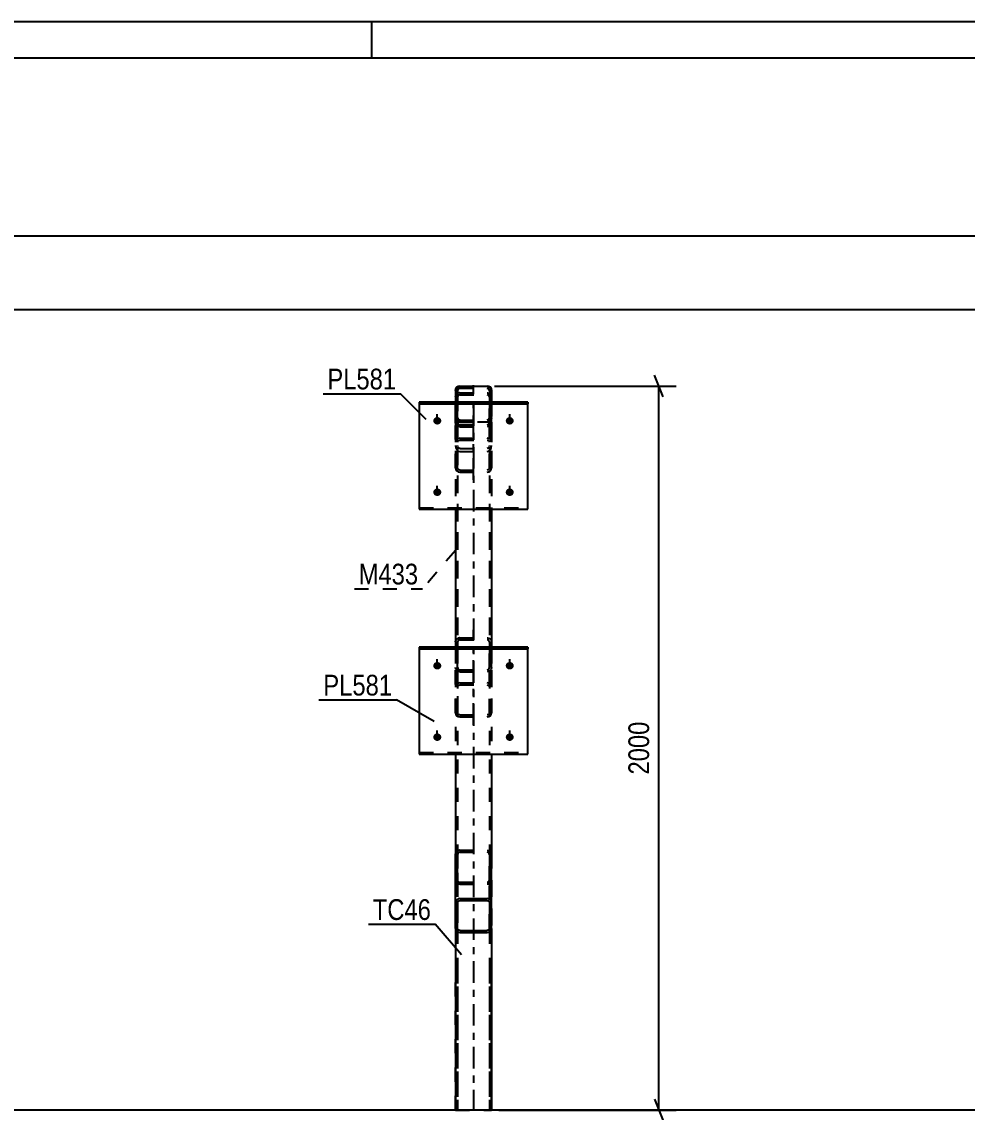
# Model space of a CAD drawing. Header units: millimetres. Extents: x -109 to 1080, y -501 to 340.
# Drawn here: x 401.5 to 532, y 188.9 to 339.5 of the extents above; entities that cross this region are included whole.
import ezdxf

# ---------------------------------------------------------------- set-up
doc = ezdxf.new("R2010")
doc.units = ezdxf.units.MM
doc.linetypes.add('DXK_LINE_DOT2', pattern=[3.9198, 1.9599, -1.9599])
doc.linetypes.add('DXK_LINE_DOT3', pattern=[5.9187, 2.979, -0.9799, 0.9799, -0.9799])
doc.styles.add('Arial Narrow', font='ARIALN.TTF', dxfattribs={"height": 0.2})

# ---------------------------------------------------------------- blocks, each defined once
blk = doc.blocks.new('Unknown-389666448-1162')
at = {"color": 5, "linetype": 'Continuous'}
for p, q in [((1079.83, 339.51), (-109.17, 339.51)), ((449.83, 334.51), (449.83, 339.51)), ((1074.83, 334.51), (-104.17, 334.51))]:
    blk.add_line(p, q, dxfattribs=at)
blk = doc.blocks.new('Part-389666448-2629 - 2583')
at = {"color": 2, "linetype": 'Continuous'}
for p, q in [((461.36, 189.19), (174.69, 189.19)), ((623, 189.19), (466.36, 189.19))]:
    blk.add_line(p, q, dxfattribs=at)
at = {"color": 7, "linetype": 'DXK_LINE_DOT2'}
blk.add_line((466.36, 189.19), (461.36, 189.19), dxfattribs=at)
blk = doc.blocks.new('Part-389666448-2658 - 2583')
at = {"color": 2, "linetype": 'Continuous'}
for p, q in [((461.73, 289.15), (461.96, 289.19)), ((461.96, 289.19), (465.76, 289.19)), ((465.76, 289.19), (465.99, 289.15)), ((461.36, 288.59), (461.41, 288.82)), ((461.36, 288.59), (461.36, 287.7)), ((461.41, 288.82), (461.54, 289.02)), ((461.54, 289.02), (461.73, 289.15)), ((465.99, 289.15), (466.19, 289.02)), ((466.19, 289.02), (466.32, 288.82)), ((466.32, 288.82), (466.36, 288.59)), ((466.36, 288.59), (466.36, 287.7)), ((461.36, 272.18), (461.36, 253.87)), ((466.36, 272.18), (466.36, 253.87)), ((461.36, 238.35), (461.36, 224.5)), ((466.36, 238.35), (466.36, 224.5)), ((461.36, 214.28), (461.36, 189.19)), ((466.36, 214.28), (466.36, 189.19)), ((466.32, 189.19), (461.36, 189.19)), ((466.36, 189.19), (466.32, 189.19))]:
    blk.add_line(p, q, dxfattribs=at)
at = {"color": 7, "linetype": 'DXK_LINE_DOT2'}
for p, q in [((461.36, 287.7), (461.36, 272.18)), ((461.68, 288.71), (461.66, 288.59)), ((461.66, 288.59), (461.66, 189.19)), ((461.75, 288.81), (461.68, 288.71)), ((461.85, 288.87), (461.75, 288.81)), ((461.96, 288.89), (461.85, 288.87)), ((461.96, 288.89), (465.76, 288.89)), ((465.88, 288.87), (465.76, 288.89)), ((465.97, 288.81), (465.88, 288.87)), ((466.04, 288.71), (465.97, 288.81)), ((466.06, 288.59), (466.04, 288.71)), ((466.06, 288.59), (466.06, 189.19)), ((466.36, 287.7), (466.36, 272.18)), ((461.41, 284.56), (461.36, 284.79)), ((461.66, 284.79), (461.68, 284.68)), ((461.68, 284.68), (461.75, 284.58)), ((465.97, 284.58), (466.04, 284.68)), ((466.04, 284.68), (466.06, 284.79)), ((466.36, 284.79), (466.32, 284.56)), ((461.54, 284.37), (461.41, 284.56)), ((461.73, 284.24), (461.54, 284.37)), ((461.96, 284.19), (461.73, 284.24)), ((461.75, 284.58), (461.85, 284.52)), ((461.85, 284.52), (461.96, 284.49)), ((461.96, 284.49), (465.76, 284.49)), ((461.96, 284.19), (465.76, 284.19)), ((465.76, 284.49), (465.88, 284.52)), ((465.99, 284.24), (465.76, 284.19)), ((465.88, 284.52), (465.97, 284.58)), ((466.19, 284.37), (465.99, 284.24)), ((466.32, 284.56), (466.19, 284.37)), ((461.36, 253.87), (461.36, 238.35)), ((466.36, 253.87), (466.36, 238.35)), ((461.36, 224.5), (461.36, 214.28)), ((466.36, 224.5), (466.36, 214.28))]:
    blk.add_line(p, q, dxfattribs=at)
at = {"color": 7, "linetype": 'DXK_LINE_DOT3'}
blk.add_line((463.86, 286.69), (463.86, 189.19), dxfattribs=at)
blk = doc.blocks.new('Part-389666448-23622 - 2583')
at = {"color": 7, "linetype": 'DXK_LINE_DOT3'}
blk.add_line((463.86, 242.42), (463.86, 255.5), dxfattribs=at)
at = {"color": 2, "linetype": 'Continuous'}
for p, q in [((461.36, 253.87), (461.41, 254.09)), ((461.36, 253.87), (461.36, 253.12)), ((461.41, 254.09), (461.54, 254.27)), ((461.54, 254.27), (461.73, 254.39)), ((461.95, 254.43), (461.73, 254.39)), ((465.78, 254.43), (465.99, 254.39)), ((465.99, 254.39), (466.19, 254.27)), ((466.19, 254.27), (466.32, 254.09)), ((466.32, 254.09), (466.36, 253.87)), ((466.36, 253.87), (466.36, 253.12))]:
    blk.add_line(p, q, dxfattribs=at)
at = {"color": 7, "linetype": 'DXK_LINE_DOT2'}
for p, q in [((461.36, 253.12), (461.36, 250.3)), ((461.36, 253.12), (461.36, 247.62)), ((461.68, 253.98), (461.66, 253.87)), ((461.66, 253.87), (461.66, 247.62)), ((461.66, 250.3), (461.66, 253.12)), ((461.75, 254.07), (461.68, 253.98)), ((461.85, 254.13), (461.75, 254.07)), ((461.96, 254.15), (461.85, 254.13)), ((461.96, 254.43), (461.95, 254.43)), ((461.96, 254.43), (465.76, 254.43)), ((461.96, 254.15), (465.76, 254.15)), ((465.76, 254.43), (465.78, 254.43)), ((465.88, 254.13), (465.76, 254.15)), ((465.97, 254.07), (465.88, 254.13)), ((466.04, 253.98), (465.97, 254.07)), ((466.06, 253.87), (466.04, 253.98)), ((466.06, 253.87), (466.06, 247.62)), ((466.06, 250.3), (466.06, 253.12)), ((466.36, 250.3), (466.36, 253.87)), ((466.36, 253.12), (466.36, 247.62)), ((461.36, 244.05), (461.36, 250.3)), ((461.41, 250.08), (461.36, 250.3)), ((461.54, 249.9), (461.41, 250.08)), ((461.66, 250.3), (461.66, 244.05)), ((461.66, 250.3), (461.68, 250.19)), ((461.68, 250.19), (461.75, 250.1)), ((461.75, 250.1), (461.85, 250.04)), ((461.85, 250.04), (461.96, 250.02)), ((465.76, 250.02), (465.88, 250.04)), ((465.88, 250.04), (465.97, 250.1)), ((465.97, 250.1), (466.04, 250.19)), ((466.04, 250.19), (466.06, 250.3)), ((466.06, 244.05), (466.06, 250.3)), ((466.32, 250.08), (466.19, 249.9)), ((466.36, 250.3), (466.32, 250.08)), ((466.36, 244.05), (466.36, 250.3)), ((461.73, 249.78), (461.54, 249.9)), ((461.96, 249.73), (461.73, 249.78)), ((461.96, 250.02), (465.76, 250.02)), ((461.96, 249.73), (465.76, 249.73)), ((465.99, 249.78), (465.76, 249.73)), ((466.19, 249.9), (465.99, 249.78)), ((461.41, 247.84), (461.36, 247.62)), ((461.36, 244.05), (461.36, 247.62)), ((461.54, 248.02), (461.41, 247.84)), ((461.73, 248.14), (461.54, 248.02)), ((461.66, 247.62), (461.68, 247.73)), ((461.66, 244.05), (461.66, 247.62)), ((461.68, 247.73), (461.75, 247.82)), ((461.96, 248.19), (461.73, 248.14)), ((461.75, 247.82), (461.85, 247.88)), ((461.85, 247.88), (461.96, 247.91)), ((461.96, 248.19), (465.76, 248.19)), ((461.96, 247.91), (465.76, 247.91)), ((465.99, 248.14), (465.76, 248.19)), ((465.76, 247.91), (465.88, 247.88)), ((465.88, 247.88), (465.97, 247.82)), ((465.97, 247.82), (466.04, 247.73)), ((466.19, 248.02), (465.99, 248.14)), ((466.04, 247.73), (466.06, 247.62)), ((466.06, 244.05), (466.06, 247.62)), ((466.32, 247.84), (466.19, 248.02)), ((466.36, 247.62), (466.32, 247.84)), ((466.36, 244.05), (466.36, 247.62)), ((461.36, 244.05), (461.41, 243.84)), ((461.68, 243.94), (461.66, 244.05)), ((466.06, 244.05), (466.04, 243.94)), ((466.32, 243.84), (466.36, 244.05)), ((461.41, 243.84), (461.54, 243.65)), ((461.54, 243.65), (461.73, 243.53)), ((461.75, 243.85), (461.68, 243.94)), ((461.73, 243.53), (461.96, 243.49)), ((461.85, 243.79), (461.75, 243.85)), ((461.96, 243.77), (461.85, 243.79)), ((461.96, 243.77), (465.76, 243.77)), ((461.96, 243.49), (465.76, 243.49)), ((465.88, 243.79), (465.76, 243.77)), ((465.76, 243.49), (465.99, 243.53)), ((465.97, 243.85), (465.88, 243.79)), ((466.04, 243.94), (465.97, 243.85)), ((465.99, 243.53), (466.19, 243.65)), ((466.19, 243.65), (466.32, 243.84))]:
    blk.add_line(p, q, dxfattribs=at)
blk = doc.blocks.new('Part-389666448-2677 - 2583')
at = {"color": 2, "linetype": 'Continuous'}
for p, q in [((461.96, 289.19), (461.73, 289.15)), ((461.96, 289.19), (465.76, 289.19)), ((465.99, 289.15), (465.76, 289.19)), ((461.41, 288.82), (461.36, 288.59)), ((461.54, 289.02), (461.41, 288.82)), ((461.73, 289.15), (461.54, 289.02)), ((466.19, 289.02), (465.99, 289.15)), ((466.32, 288.82), (466.19, 289.02)), ((466.36, 288.59), (466.32, 288.82))]:
    blk.add_line(p, q, dxfattribs=at)
at = {"color": 7, "linetype": 'DXK_LINE_DOT2'}
for p, q in [((461.36, 284.79), (461.36, 288.59)), ((461.66, 288.59), (461.68, 288.71)), ((461.66, 284.79), (461.66, 288.59)), ((461.68, 288.71), (461.75, 288.81)), ((461.75, 288.81), (461.85, 288.87)), ((461.85, 288.87), (461.96, 288.89)), ((461.96, 288.89), (465.76, 288.89)), ((465.76, 288.89), (465.88, 288.87)), ((465.88, 288.87), (465.97, 288.81)), ((465.97, 288.81), (466.04, 288.71)), ((466.04, 288.71), (466.06, 288.59)), ((466.06, 288.59), (466.06, 284.79)), ((466.36, 284.79), (466.36, 288.59)), ((461.36, 284.79), (461.41, 284.56)), ((461.68, 284.68), (461.66, 284.79)), ((461.75, 284.58), (461.68, 284.68)), ((466.04, 284.68), (465.97, 284.58)), ((466.06, 284.79), (466.04, 284.68)), ((466.32, 284.56), (466.36, 284.79)), ((461.41, 284.56), (461.54, 284.37)), ((461.54, 284.37), (461.73, 284.24)), ((461.73, 284.24), (461.96, 284.19)), ((461.85, 284.52), (461.75, 284.58)), ((461.96, 284.49), (461.85, 284.52)), ((461.96, 284.49), (465.76, 284.49)), ((461.96, 284.19), (465.76, 284.19)), ((465.88, 284.52), (465.76, 284.49)), ((465.76, 284.19), (465.99, 284.24)), ((465.97, 284.58), (465.88, 284.52)), ((465.99, 284.24), (466.19, 284.37)), ((466.19, 284.37), (466.32, 284.56))]:
    blk.add_line(p, q, dxfattribs=at)
at = {"color": 7, "linetype": 'DXK_LINE_DOT3'}
blk.add_line((463.86, 286.69), (463.86, 286.69), dxfattribs=at)
blk = doc.blocks.new('Part-389666448-2771 - 2583')
at = {"color": 7, "linetype": 'DXK_LINE_DOT2'}
for p, q in [((466.36, 284.19), (461.36, 284.19)), ((461.36, 284.19), (461.36, 250.76)), ((461.66, 284.19), (461.66, 250.76)), ((466.06, 284.19), (466.06, 250.76)), ((466.36, 284.19), (466.36, 250.76)), ((461.36, 280.97), (461.41, 280.66)), ((461.41, 280.66), (461.54, 280.4)), ((461.54, 280.4), (461.73, 280.22)), ((461.68, 280.82), (461.66, 280.97)), ((461.75, 280.69), (461.68, 280.82)), ((461.73, 280.22), (461.96, 280.16)), ((461.85, 280.6), (461.75, 280.69)), ((461.96, 280.57), (461.85, 280.6)), ((461.96, 280.57), (465.76, 280.57)), ((461.96, 280.16), (465.76, 280.16)), ((465.88, 280.6), (465.76, 280.57)), ((465.76, 280.16), (465.99, 280.22)), ((465.97, 280.69), (465.88, 280.6)), ((466.04, 280.82), (465.97, 280.69)), ((465.99, 280.22), (466.19, 280.4)), ((466.06, 280.97), (466.04, 280.82)), ((466.19, 280.4), (466.32, 280.66)), ((466.32, 280.66), (466.36, 280.97))]:
    blk.add_line(p, q, dxfattribs=at)
blk = doc.blocks.new('Part-389666448-2772 - 2583')
at = {"color": 7, "linetype": 'DXK_LINE_DOT2'}
for p, q in [((461.36, 189.19), (461.36, 208.65)), ((461.66, 208.65), (461.66, 189.19)), ((466.06, 208.65), (466.06, 189.19)), ((466.36, 189.19), (466.36, 208.65)), ((461.36, 189.19), (466.36, 189.19))]:
    blk.add_line(p, q, dxfattribs=at)
blk = doc.blocks.new('Part-389666448-23623 - 2583')
at = {"color": 2, "linetype": 'Continuous'}
for p, q in [((456.36, 253.12), (456.36, 252.92)), ((471.36, 253.12), (456.36, 253.12)), ((471.36, 252.92), (471.36, 253.12)), ((456.36, 252.92), (471.36, 252.92)), ((456.36, 252.92), (456.36, 238.35)), ((471.36, 238.35), (471.36, 252.92)), ((456.36, 238.35), (471.36, 238.35))]:
    blk.add_line(p, q, dxfattribs=at)
at = {"color": 7, "linetype": 'DXK_LINE_DOT2'}
for p, q in [((456.36, 253.12), (456.36, 252.92)), ((471.36, 253.12), (471.36, 252.92)), ((456.36, 238.56), (471.36, 238.56))]:
    blk.add_line(p, q, dxfattribs=at)
blk = doc.blocks.new('Part-389666448-23626 - 2583')
at = {"color": 7, "linetype": 'DXK_LINE_DOT3'}
blk.add_line((463.86, 276.25), (463.86, 289.33), dxfattribs=at)
at = {"color": 2, "linetype": 'Continuous'}
for p, q in [((461.36, 287.7), (461.41, 287.91)), ((461.36, 287.7), (461.36, 286.95)), ((461.41, 287.91), (461.54, 288.1)), ((461.54, 288.1), (461.73, 288.22)), ((461.95, 288.26), (461.73, 288.22)), ((465.78, 288.26), (465.99, 288.22)), ((465.99, 288.22), (466.19, 288.1)), ((466.19, 288.1), (466.32, 287.91)), ((466.32, 287.91), (466.36, 287.7)), ((466.36, 287.7), (466.36, 286.95))]:
    blk.add_line(p, q, dxfattribs=at)
at = {"color": 7, "linetype": 'DXK_LINE_DOT2'}
for p, q in [((461.36, 284.13), (461.36, 287.7)), ((461.68, 287.81), (461.66, 287.7)), ((461.66, 281.45), (461.66, 287.7)), ((461.66, 287.7), (461.66, 284.13)), ((461.75, 287.9), (461.68, 287.81)), ((461.85, 287.96), (461.75, 287.9)), ((461.96, 287.98), (461.85, 287.96)), ((461.96, 288.26), (461.95, 288.26)), ((461.96, 288.26), (465.76, 288.26)), ((461.96, 287.98), (465.76, 287.98)), ((465.76, 288.26), (465.78, 288.26)), ((465.88, 287.96), (465.76, 287.98)), ((465.97, 287.9), (465.88, 287.96)), ((466.04, 287.81), (465.97, 287.9)), ((466.06, 287.7), (466.04, 287.81)), ((466.06, 287.7), (466.06, 281.45)), ((466.06, 284.13), (466.06, 287.7)), ((466.36, 284.13), (466.36, 287.7)), ((461.36, 286.95), (461.36, 281.45)), ((466.36, 286.95), (466.36, 281.45)), ((461.36, 277.88), (461.36, 284.13)), ((461.41, 283.91), (461.36, 284.13)), ((461.54, 283.73), (461.41, 283.91)), ((461.73, 283.61), (461.54, 283.73)), ((461.66, 284.13), (461.66, 277.88)), ((461.66, 284.13), (461.68, 284.02)), ((461.68, 284.02), (461.75, 283.93)), ((461.96, 283.56), (461.73, 283.61)), ((461.75, 283.93), (461.85, 283.87)), ((461.85, 283.87), (461.96, 283.85)), ((461.96, 283.85), (465.76, 283.85)), ((461.96, 283.56), (465.76, 283.56)), ((465.76, 283.85), (465.88, 283.87)), ((465.99, 283.61), (465.76, 283.56)), ((465.88, 283.87), (465.97, 283.93)), ((465.97, 283.93), (466.04, 284.02)), ((466.19, 283.73), (465.99, 283.61)), ((466.04, 284.02), (466.06, 284.13)), ((466.06, 277.88), (466.06, 284.13)), ((466.32, 283.91), (466.19, 283.73)), ((466.36, 284.13), (466.32, 283.91)), ((466.36, 277.88), (466.36, 284.13)), ((461.41, 281.67), (461.36, 281.45)), ((461.54, 281.85), (461.41, 281.67)), ((461.73, 281.97), (461.54, 281.85)), ((461.68, 281.56), (461.75, 281.65)), ((461.96, 282.02), (461.73, 281.97)), ((461.75, 281.65), (461.85, 281.71)), ((461.85, 281.71), (461.96, 281.73)), ((461.96, 282.02), (465.76, 282.02)), ((461.96, 281.73), (465.76, 281.73)), ((465.99, 281.97), (465.76, 282.02)), ((465.76, 281.73), (465.88, 281.71)), ((465.88, 281.71), (465.97, 281.65)), ((465.97, 281.65), (466.04, 281.56)), ((466.19, 281.85), (465.99, 281.97)), ((466.32, 281.67), (466.19, 281.85)), ((466.36, 281.45), (466.32, 281.67)), ((461.36, 277.88), (461.36, 281.45)), ((461.66, 281.45), (461.68, 281.56)), ((461.66, 277.88), (461.66, 281.45)), ((466.04, 281.56), (466.06, 281.45)), ((466.06, 277.88), (466.06, 281.45)), ((466.36, 277.88), (466.36, 281.45)), ((461.36, 277.88), (461.41, 277.66)), ((461.41, 277.66), (461.54, 277.48)), ((461.54, 277.48), (461.73, 277.36)), ((461.68, 277.77), (461.66, 277.88)), ((461.75, 277.68), (461.68, 277.77)), ((461.73, 277.36), (461.96, 277.32)), ((461.85, 277.62), (461.75, 277.68)), ((461.96, 277.6), (461.85, 277.62)), ((461.96, 277.6), (465.76, 277.6)), ((461.96, 277.32), (465.76, 277.32)), ((465.88, 277.62), (465.76, 277.6)), ((465.76, 277.32), (465.99, 277.36)), ((465.97, 277.68), (465.88, 277.62)), ((466.04, 277.77), (465.97, 277.68)), ((465.99, 277.36), (466.19, 277.48)), ((466.06, 277.88), (466.04, 277.77)), ((466.19, 277.48), (466.32, 277.66)), ((466.32, 277.66), (466.36, 277.88))]:
    blk.add_line(p, q, dxfattribs=at)
blk = doc.blocks.new('Part-389666448-23627 - 2583')
at = {"color": 2, "linetype": 'Continuous'}
for p, q in [((456.36, 286.95), (456.36, 286.74)), ((471.36, 286.95), (456.36, 286.95)), ((456.36, 286.74), (471.36, 286.74)), ((456.36, 286.74), (456.36, 272.18)), ((471.36, 286.74), (471.36, 286.95)), ((471.36, 272.18), (471.36, 286.74)), ((456.36, 272.18), (471.36, 272.18))]:
    blk.add_line(p, q, dxfattribs=at)
at = {"color": 7, "linetype": 'DXK_LINE_DOT2'}
for p, q in [((456.36, 286.95), (456.36, 286.74)), ((471.36, 286.95), (471.36, 286.74)), ((456.36, 272.38), (471.36, 272.38))]:
    blk.add_line(p, q, dxfattribs=at)
blk = doc.blocks.new('Part-389666448-23630 - 2583')
at = {"color": 2, "linetype": 'Continuous'}
for p, q in [((461.36, 224.5), (461.41, 224.72)), ((461.36, 217.85), (461.36, 224.5)), ((461.41, 224.72), (461.54, 224.9)), ((461.54, 224.9), (461.73, 225.03)), ((461.95, 225.07), (461.73, 225.03)), ((465.77, 225.07), (465.99, 225.03)), ((465.99, 225.03), (466.19, 224.9)), ((466.19, 224.9), (466.32, 224.72)), ((466.32, 224.72), (466.36, 224.5)), ((466.36, 217.85), (466.36, 224.5)), ((461.96, 218.41), (461.73, 218.37)), ((461.96, 218.41), (465.76, 218.41)), ((465.99, 218.37), (465.76, 218.41)), ((461.41, 218.06), (461.36, 217.85)), ((461.36, 214.28), (461.36, 217.85)), ((461.54, 218.25), (461.41, 218.06)), ((461.73, 218.37), (461.54, 218.25)), ((461.66, 217.85), (461.68, 217.96)), ((461.66, 214.28), (461.66, 217.85)), ((461.68, 217.96), (461.75, 218.05)), ((461.75, 218.05), (461.85, 218.11)), ((461.85, 218.11), (461.96, 218.13)), ((461.96, 218.13), (465.76, 218.13)), ((465.76, 218.13), (465.88, 218.11)), ((465.88, 218.11), (465.97, 218.05)), ((465.97, 218.05), (466.04, 217.96)), ((466.19, 218.25), (465.99, 218.37)), ((466.04, 217.96), (466.06, 217.85)), ((466.06, 217.85), (466.06, 214.28)), ((466.32, 218.06), (466.19, 218.25)), ((466.36, 217.85), (466.32, 218.06)), ((466.36, 214.28), (466.36, 217.85)), ((461.36, 214.28), (461.41, 214.06)), ((461.41, 214.06), (461.54, 213.88)), ((461.54, 213.88), (461.73, 213.76)), ((461.68, 214.17), (461.66, 214.28)), ((461.75, 214.08), (461.68, 214.17)), ((461.85, 214.02), (461.75, 214.08)), ((461.96, 213.99), (461.85, 214.02)), ((461.96, 213.99), (465.76, 213.99)), ((465.88, 214.02), (465.76, 213.99)), ((465.97, 214.08), (465.88, 214.02)), ((466.04, 214.17), (465.97, 214.08)), ((465.99, 213.76), (466.19, 213.88)), ((466.06, 214.28), (466.04, 214.17)), ((466.19, 213.88), (466.32, 214.06)), ((466.32, 214.06), (466.36, 214.28)), ((461.73, 213.76), (461.96, 213.71)), ((461.96, 213.71), (465.76, 213.71)), ((465.76, 213.71), (465.99, 213.76))]:
    blk.add_line(p, q, dxfattribs=at)
at = {"color": 7, "linetype": 'DXK_LINE_DOT2'}
for p, q in [((461.36, 224.5), (461.36, 220.93)), ((461.68, 224.61), (461.66, 224.5)), ((461.66, 224.5), (461.66, 217.85)), ((461.66, 220.93), (461.66, 224.5)), ((461.75, 224.7), (461.68, 224.61)), ((461.85, 224.77), (461.75, 224.7)), ((461.96, 224.79), (461.85, 224.77)), ((461.96, 225.07), (461.95, 225.07)), ((461.96, 225.07), (465.76, 225.07)), ((461.96, 224.79), (465.76, 224.79)), ((465.76, 225.07), (465.77, 225.07)), ((465.88, 224.77), (465.76, 224.79)), ((465.97, 224.7), (465.88, 224.77)), ((466.04, 224.61), (465.97, 224.7)), ((466.06, 224.5), (466.04, 224.61)), ((466.06, 224.5), (466.06, 217.85)), ((466.06, 220.93), (466.06, 224.5)), ((466.36, 224.5), (466.36, 220.93)), ((461.36, 220.93), (461.36, 214.28)), ((461.41, 220.72), (461.36, 220.93)), ((461.54, 220.53), (461.41, 220.72)), ((461.73, 220.41), (461.54, 220.53)), ((461.66, 220.93), (461.66, 214.28)), ((461.68, 220.83), (461.66, 220.93)), ((461.73, 220.76), (461.68, 220.83)), ((461.75, 220.73), (461.73, 220.76)), ((461.96, 220.37), (461.73, 220.41)), ((461.75, 220.73), (461.85, 220.67)), ((461.85, 220.67), (461.96, 220.65)), ((461.96, 220.65), (465.76, 220.65)), ((461.96, 220.37), (465.76, 220.37)), ((465.76, 220.65), (465.88, 220.67)), ((465.99, 220.41), (465.76, 220.37)), ((465.88, 220.67), (465.97, 220.73)), ((465.97, 220.73), (466.04, 220.83)), ((466.19, 220.53), (465.99, 220.41)), ((466.04, 220.83), (466.06, 220.93)), ((466.06, 214.28), (466.06, 220.93)), ((466.32, 220.72), (466.19, 220.53)), ((466.36, 220.93), (466.32, 220.72)), ((466.36, 220.93), (466.36, 214.28))]:
    blk.add_line(p, q, dxfattribs=at)
blk = doc.blocks.new('Bolt-389666448-23632 - 2583')
at = {"linetype": 'Continuous'}
for points in [[(458.86, 251.08), (458.98, 251.07), (459.09, 251.04), (459.19, 250.98), (459.27, 250.91), (459.34, 250.82), (459.39, 250.73), (459.41, 250.62), (459.41, 250.51), (459.39, 250.41), (459.34, 250.31), (459.27, 250.22), (459.19, 250.15), (459.09, 250.09), (458.98, 250.06), (458.86, 250.05), (458.75, 250.06), (458.64, 250.09), (458.54, 250.15), (458.45, 250.22), (458.39, 250.31), (458.34, 250.41), (458.32, 250.51), (458.32, 250.62), (458.34, 250.73), (458.39, 250.82), (458.45, 250.91), (458.54, 250.98), (458.64, 251.04), (458.75, 251.07)], [(458.86, 241.22), (458.98, 241.21), (459.09, 241.17), (459.19, 241.12), (459.27, 241.05), (459.34, 240.96), (459.39, 240.86), (459.41, 240.75), (459.41, 240.65), (459.39, 240.54), (459.34, 240.44), (459.27, 240.35), (459.19, 240.28), (459.09, 240.23), (458.98, 240.19), (458.86, 240.18), (458.75, 240.19), (458.64, 240.23), (458.54, 240.28), (458.45, 240.35), (458.39, 240.44), (458.34, 240.54), (458.32, 240.65), (458.32, 240.75), (458.34, 240.86), (458.39, 240.96), (458.45, 241.05), (458.54, 241.12), (458.64, 241.17), (458.75, 241.21)]]:
    blk.add_hatch(color=1, dxfattribs=at).paths.add_polyline_path(points)
at = {"color": 1, "linetype": 'Continuous'}
for p, q in [((458.86, 250.14), (458.86, 251.47)), ((458.86, 240.27), (458.86, 241.61))]:
    blk.add_line(p, q, dxfattribs=at)
blk = doc.blocks.new('Bolt-389666448-23633 - 2583')
at = {"linetype": 'Continuous'}
for points in [[(468.86, 251.08), (468.98, 251.07), (469.09, 251.04), (469.19, 250.98), (469.27, 250.91), (469.34, 250.82), (469.39, 250.73), (469.41, 250.62), (469.41, 250.51), (469.39, 250.41), (469.34, 250.31), (469.27, 250.22), (469.19, 250.15), (469.09, 250.09), (468.98, 250.06), (468.86, 250.05), (468.75, 250.06), (468.64, 250.09), (468.54, 250.15), (468.45, 250.22), (468.39, 250.31), (468.34, 250.41), (468.32, 250.51), (468.32, 250.62), (468.34, 250.73), (468.39, 250.82), (468.45, 250.91), (468.54, 250.98), (468.64, 251.04), (468.75, 251.07)], [(468.86, 241.22), (468.98, 241.21), (469.09, 241.17), (469.19, 241.12), (469.27, 241.05), (469.34, 240.96), (469.39, 240.86), (469.41, 240.75), (469.41, 240.65), (469.39, 240.54), (469.34, 240.44), (469.27, 240.35), (469.19, 240.28), (469.09, 240.23), (468.98, 240.19), (468.86, 240.18), (468.75, 240.19), (468.64, 240.23), (468.54, 240.28), (468.45, 240.35), (468.39, 240.44), (468.34, 240.54), (468.32, 240.65), (468.32, 240.75), (468.34, 240.86), (468.39, 240.96), (468.45, 241.05), (468.54, 241.12), (468.64, 241.17), (468.75, 241.21)]]:
    blk.add_hatch(color=1, dxfattribs=at).paths.add_polyline_path(points)
at = {"color": 1, "linetype": 'Continuous'}
for p, q in [((468.86, 250.14), (468.86, 251.47)), ((468.86, 240.27), (468.86, 241.61))]:
    blk.add_line(p, q, dxfattribs=at)
blk = doc.blocks.new('Bolt-389666448-23636 - 2583')
at = {"linetype": 'Continuous'}
for points in [[(458.86, 284.91), (458.98, 284.9), (459.09, 284.87), (459.19, 284.81), (459.27, 284.74), (459.34, 284.65), (459.39, 284.55), (459.41, 284.45), (459.41, 284.34), (459.39, 284.23), (459.34, 284.14), (459.27, 284.05), (459.19, 283.98), (459.09, 283.92), (458.98, 283.89), (458.86, 283.88), (458.75, 283.89), (458.64, 283.92), (458.54, 283.98), (458.45, 284.05), (458.39, 284.14), (458.34, 284.23), (458.32, 284.34), (458.32, 284.45), (458.34, 284.55), (458.39, 284.65), (458.45, 284.74), (458.54, 284.81), (458.64, 284.87), (458.75, 284.9)], [(458.86, 275.05), (458.98, 275.03), (459.09, 275), (459.19, 274.95), (459.27, 274.87), (459.34, 274.79), (459.39, 274.69), (459.41, 274.58), (459.41, 274.47), (459.39, 274.37), (459.34, 274.27), (459.27, 274.18), (459.19, 274.11), (459.09, 274.06), (458.98, 274.02), (458.86, 274.01), (458.75, 274.02), (458.64, 274.06), (458.54, 274.11), (458.45, 274.18), (458.39, 274.27), (458.34, 274.37), (458.32, 274.47), (458.32, 274.58), (458.34, 274.69), (458.39, 274.79), (458.45, 274.87), (458.54, 274.95), (458.64, 275), (458.75, 275.03)]]:
    blk.add_hatch(color=1, dxfattribs=at).paths.add_polyline_path(points)
at = {"color": 1, "linetype": 'Continuous'}
for p, q in [((458.86, 283.97), (458.86, 285.3)), ((458.86, 274.1), (458.86, 275.43))]:
    blk.add_line(p, q, dxfattribs=at)
blk = doc.blocks.new('Bolt-389666448-23637 - 2583')
at = {"linetype": 'Continuous'}
for points in [[(468.86, 284.91), (468.98, 284.9), (469.09, 284.87), (469.19, 284.81), (469.27, 284.74), (469.34, 284.65), (469.39, 284.55), (469.41, 284.45), (469.41, 284.34), (469.39, 284.23), (469.34, 284.14), (469.27, 284.05), (469.19, 283.98), (469.09, 283.92), (468.98, 283.89), (468.86, 283.88), (468.75, 283.89), (468.64, 283.92), (468.54, 283.98), (468.45, 284.05), (468.39, 284.14), (468.34, 284.23), (468.32, 284.34), (468.32, 284.45), (468.34, 284.55), (468.39, 284.65), (468.45, 284.74), (468.54, 284.81), (468.64, 284.87), (468.75, 284.9)], [(468.86, 275.05), (468.98, 275.03), (469.09, 275), (469.19, 274.95), (469.27, 274.87), (469.34, 274.79), (469.39, 274.69), (469.41, 274.58), (469.41, 274.47), (469.39, 274.37), (469.34, 274.27), (469.27, 274.18), (469.19, 274.11), (469.09, 274.06), (468.98, 274.02), (468.86, 274.01), (468.75, 274.02), (468.64, 274.06), (468.54, 274.11), (468.45, 274.18), (468.39, 274.27), (468.34, 274.37), (468.32, 274.47), (468.32, 274.58), (468.34, 274.69), (468.39, 274.79), (468.45, 274.87), (468.54, 274.95), (468.64, 275), (468.75, 275.03)]]:
    blk.add_hatch(color=1, dxfattribs=at).paths.add_polyline_path(points)
at = {"color": 1, "linetype": 'Continuous'}
for p, q in [((468.86, 283.97), (468.86, 285.3)), ((468.86, 274.1), (468.86, 275.43))]:
    blk.add_line(p, q, dxfattribs=at)
blk = doc.blocks.new('StraightDimension-389666448-2797 - 2583')
at = {"color": 7, "linetype": 'Continuous'}
blk.add_line((-3.04, 299.78), (639.1, 299.78), dxfattribs=at)
blk = doc.blocks.new('StraightDimension-389666448-2839 - 2583')
at = {"color": 7, "linetype": 'Continuous'}
blk.add_line((-4.29, 309.93), (640.35, 309.93), dxfattribs=at)
blk = doc.blocks.new('StraightDimension-389666448-11012 - 2583')
at = {"color": 7, "linetype": 'Continuous'}
for p, q in [((490.06, 287.69), (488.86, 290.69)), ((466.76, 289.19), (491.86, 289.19)), ((489.46, 189.19), (489.46, 289.19)), ((488.86, 190.69), (490.06, 187.69)), ((467.36, 189.19), (491.86, 189.19))]:
    blk.add_line(p, q, dxfattribs=at)
at = {"color": 0}
blk.add_wipeout([(488.71, 243.45), (484.51, 243.45), (484.51, 234.94), (488.71, 234.94)], dxfattribs=at)
at = {"color": 3, "style": 'Arial Narrow'}
blk.add_text('2000', height=2.863, rotation=90.0002, dxfattribs=at).set_placement((488.11, 235.54))
blk = doc.blocks.new('Mark-389666448-2654 - 2583')
at = {"color": 0}
blk.add_wipeout([(457.99, 215.45), (457.99, 218.45), (449.96, 218.45), (449.96, 215.45)], dxfattribs=at)
blk.add_wipeout([(457.99, 215.45), (457.99, 218.45), (449.96, 218.45), (449.96, 215.45)], dxfattribs=at)
at = {"color": 30, "linetype": 'Continuous'}
for p in [(449.36, 214.85), (462.22, 210.62)]:
    blk.add_line(p, (458.59, 214.85), dxfattribs=at)
at = {"color": 3, "style": 'Arial Narrow'}
blk.add_text('TC46', height=2.863, dxfattribs=at).set_placement((449.96, 215.45))
blk = doc.blocks.new('Mark-389666448-27719 - 2583')
at = {"color": 0}
blk.add_wipeout([(456.23, 261.79), (456.23, 264.79), (448.01, 264.79), (448.01, 261.79)], dxfattribs=at)
blk.add_wipeout([(456.23, 261.79), (456.23, 264.79), (448.01, 264.79), (448.01, 261.79)], dxfattribs=at)
at = {"color": 30, "linetype": 'DXK_LINE_DOT2'}
for p in [(461.36, 266.48), (447.41, 261.19)]:
    blk.add_line(p, (456.83, 261.19), dxfattribs=at)
at = {"color": 3, "style": 'Arial Narrow'}
blk.add_text('M433', height=2.863, dxfattribs=at).set_placement((448.01, 261.79))
blk = doc.blocks.new('Mark-389666448-27731 - 2583')
at = {"color": 0}
blk.add_wipeout([(452.63, 246.45), (452.63, 249.45), (443.13, 249.45), (443.13, 246.45)], dxfattribs=at)
blk.add_wipeout([(452.63, 246.45), (452.63, 249.45), (443.13, 249.45), (443.13, 246.45)], dxfattribs=at)
at = {"color": 30, "linetype": 'Continuous'}
for p in [(442.53, 245.85), (458.43, 242.85)]:
    blk.add_line(p, (453.23, 245.85), dxfattribs=at)
at = {"color": 3, "style": 'Arial Narrow'}
blk.add_text('PL581', height=2.863, dxfattribs=at).set_placement((443.13, 246.45))
blk = doc.blocks.new('Mark-389666448-27737 - 2583')
at = {"color": 0}
blk.add_wipeout([(453.19, 288.73), (453.19, 291.73), (443.69, 291.73), (443.69, 288.73)], dxfattribs=at)
blk.add_wipeout([(453.19, 288.73), (453.19, 291.73), (443.69, 291.73), (443.69, 288.73)], dxfattribs=at)
at = {"color": 30, "linetype": 'Continuous'}
for p in [(443.09, 288.13), (457.33, 284.59)]:
    blk.add_line(p, (453.79, 288.13), dxfattribs=at)
at = {"color": 3, "style": 'Arial Narrow'}
blk.add_text('PL581', height=2.863, dxfattribs=at).set_placement((443.69, 288.73))

msp = doc.modelspace()

# ---------------------------------------------------------------- block references
for name in ['Unknown-389666448-1162', 'Part-389666448-23626 - 2583', 'Part-389666448-2658 - 2583', 'Part-389666448-2677 - 2583', 'Part-389666448-23627 - 2583', 'Bolt-389666448-23636 - 2583', 'Bolt-389666448-23637 - 2583', 'Part-389666448-2771 - 2583', 'Part-389666448-23622 - 2583', 'Part-389666448-23623 - 2583', 'Bolt-389666448-23632 - 2583', 'Bolt-389666448-23633 - 2583', 'Part-389666448-23630 - 2583', 'Part-389666448-2772 - 2583', 'Part-389666448-2629 - 2583']:
    msp.add_blockref(name, (0, 0))

# ---------------------------------------------------------------- next in the draw order: block references
msp.add_blockref('StraightDimension-389666448-2797 - 2583', (0, 0))

# ---------------------------------------------------------------- next in the draw order: block references
msp.add_blockref('StraightDimension-389666448-2839 - 2583', (0, 0))

# ---------------------------------------------------------------- next in the draw order: block references
for name in ['Mark-389666448-27737 - 2583', 'StraightDimension-389666448-11012 - 2583', 'Mark-389666448-27719 - 2583', 'Mark-389666448-27731 - 2583', 'Mark-389666448-2654 - 2583']:
    msp.add_blockref(name, (0, 0))

doc.saveas('drawing.dxf')
